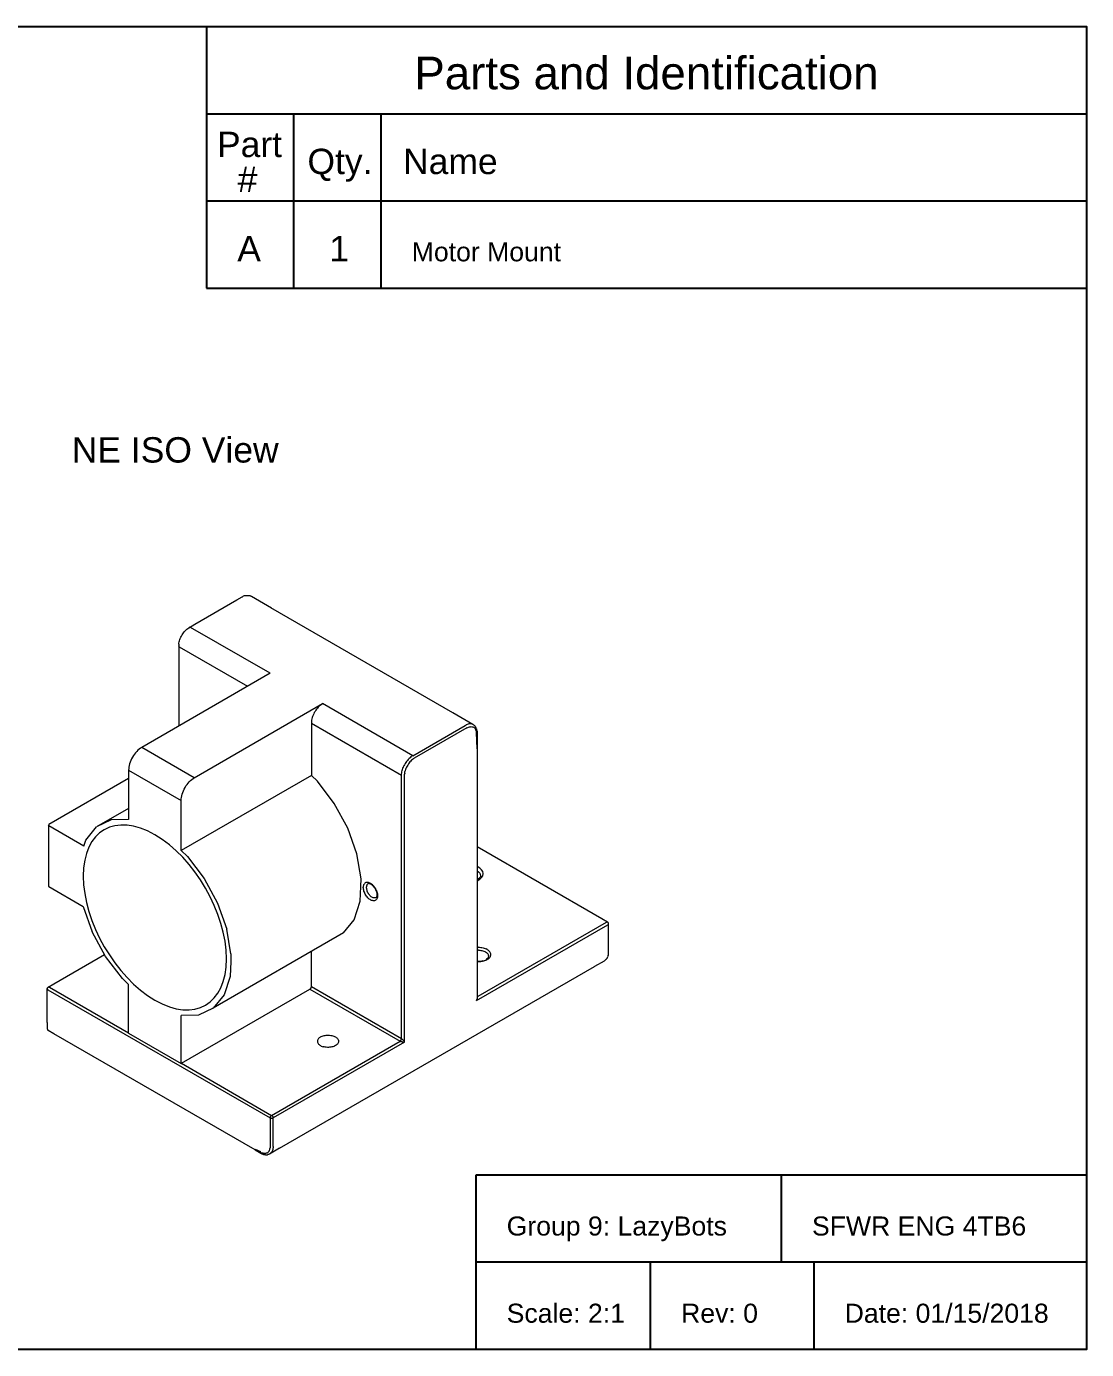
# Model space of a CAD drawing. Header units: inches. Extents: x 0 to 1256, y -61 to 0.
# Drawn here: x 679.9 to 728.5, y -60.7 to 0 of the extents above; entities that cross this region are included whole.
import ezdxf
from ezdxf.enums import TextEntityAlignment as Align

# ---------------------------------------------------------------- set-up
doc = ezdxf.new("R2010")
doc.units = ezdxf.units.IN
doc.header["$LTSCALE"] = 2
doc.header["$MEASUREMENT"] = 0
doc.styles.get("Standard").update_dxf_attribs({"font": 'arial.ttf'})

msp = doc.modelspace()

# ---------------------------------------------------------------- linework, layer by layer
for p, q in [((688.17479, -4), (728.53295, -4)), ((692.17479, -4), (692.17479, -12)), ((696.17479, -4), (696.17479, -12)), ((688.17479, -8), (728.53295, -8)), ((688.17479, -12), (728.53295, -12)), ((690.64895, -51.62736), (690.41273, -51.52389)), ((728.5276, -52.67723), (700.5276, -52.67723)), ((700.5276, -52.67723), (700.5276, -60.67722)), ((714.5276, -52.67723), (714.5276, -56.67723)), ((728.5276, -56.67723), (700.5276, -56.67723)), ((708.5267, -56.67723), (708.5267, -60.67722)), ((716.0267, -56.67723), (716.0267, -60.67722))]:
    msp.add_line(p, q)
at = {"linetype": 'Continuous', "lineweight": 0, "extrusion": (1.58018e-16, 0.816497, 0.57735)}
for p, q in [((690.00414, -26.0932), (690.04419, -26.09011)), ((690.04419, -26.09011), (690.05727, -26.08985)), ((690.05727, -26.08985), (690.09605, -26.09163)), ((687.63964, -27.41578), (689.56749, -26.30273)), ((689.56749, -26.30273), (689.8129, -26.16147)), ((689.8129, -26.16147), (689.82366, -26.1554)), ((689.82366, -26.1554), (689.86662, -26.13379)), ((689.90917, -26.11668), (689.86662, -26.13379)), ((689.95104, -26.10418), (689.90917, -26.11668)), ((689.96276, -26.10111), (689.95104, -26.10418)), ((689.96276, -26.10111), (690.00414, -26.0932)), ((690.09605, -26.09163), (690.13291, -26.0983)), ((690.13291, -26.0983), (690.1463, -26.10102)), ((690.1463, -26.10102), (690.18115, -26.11259)), ((690.20689, -26.12408), (690.18115, -26.11259)), ((690.23708, -26.14151), (690.20689, -26.12408)), ((691.16403, -26.67674), (690.23708, -26.14151)), ((699.46993, -31.47215), (691.13262, -26.65861)), ((687.02866, -27.95746), (687.05826, -27.90544)), ((687.05826, -27.90544), (687.09035, -27.85505)), ((687.09035, -27.85505), (687.12469, -27.80669)), ((687.12469, -27.80669), (687.16103, -27.76067)), ((687.16103, -27.76067), (687.1991, -27.71736)), ((687.1991, -27.71736), (687.23862, -27.67705)), ((687.23862, -27.67705), (687.27928, -27.64008)), ((687.27928, -27.64008), (687.32081, -27.6067)), ((687.32081, -27.6067), (687.36288, -27.57716)), ((687.36288, -27.57716), (687.3946, -27.55767)), ((687.3946, -27.55767), (687.63964, -27.41578)), ((687.3946, -27.55767), (687.40309, -27.55277)), ((687.41292, -27.5505), (687.40309, -27.55277)), ((687.4238, -27.55091), (687.41292, -27.5505)), ((687.43539, -27.55403), (687.4238, -27.55091)), ((687.44735, -27.55972), (687.43539, -27.55403)), ((691.09364, -29.66491), (687.44735, -27.55972)), ((686.90281, -28.40948), (686.90245, -28.71293)), ((686.90326, -28.3848), (686.90281, -28.40948)), ((686.90282, -28.41928), (686.90281, -28.40948)), ((686.90282, -28.41928), (686.90576, -28.42893)), ((686.90691, -28.33401), (686.90326, -28.3848)), ((686.90576, -28.42893), (686.91156, -28.43814)), ((686.90691, -28.33401), (686.91416, -28.28169)), ((686.92006, -28.44662), (686.91156, -28.43814)), ((686.91416, -28.28169), (686.92495, -28.22821)), ((686.93096, -28.45413), (686.92006, -28.44662)), ((686.92495, -28.22821), (686.93924, -28.17395)), ((686.93096, -28.45413), (690.06086, -30.26118)), ((686.93924, -28.17395), (686.9569, -28.11935)), ((686.9569, -28.11935), (686.97779, -28.06479)), ((686.97779, -28.06479), (687.00177, -28.0107)), ((687.00177, -28.0107), (687.02866, -27.95746)), ((686.90245, -28.71293), (686.90245, -32.08469)), ((691.09364, -29.66491), (685.21023, -33.0617)), ((687.62003, -34.453), (693.50345, -31.05621)), ((693.09433, -31.52485), (693.06877, -31.58158)), ((693.12294, -31.46907), (693.09433, -31.52485)), ((693.15435, -31.41466), (693.12294, -31.46907)), ((693.18835, -31.362), (693.15435, -31.41466)), ((693.2247, -31.3115), (693.18835, -31.362)), ((693.26309, -31.26352), (693.2247, -31.3115)), ((693.30328, -31.21841), (693.26309, -31.26352)), ((693.34493, -31.17651), (693.30328, -31.21841)), ((693.38776, -31.13815), (693.34493, -31.17651)), ((693.43146, -31.1036), (693.38776, -31.13815)), ((693.47568, -31.0731), (693.43146, -31.1036)), ((693.50345, -31.05621), (693.47568, -31.0731)), ((697.6374, -33.44295), (693.50345, -31.05621)), ((700.39693, -32.0073), (699.46993, -31.47215)), ((692.9878, -31.91814), (692.98706, -31.95062)), ((692.98706, -31.95062), (692.98706, -34.34847)), ((692.98706, -31.95062), (697.12101, -34.33736)), ((692.9921, -31.86459), (692.9878, -31.91814)), ((693.00018, -31.80946), (692.9921, -31.86459)), ((693.01198, -31.7532), (693.00018, -31.80946)), ((693.02744, -31.69617), (693.01198, -31.7532)), ((693.04641, -31.63881), (693.02744, -31.69617)), ((693.06877, -31.58158), (693.04641, -31.63881)), ((697.6374, -33.44295), (700.0472, -32.05165)), ((700.0472, -32.05165), (700.08984, -32.02908)), ((700.1322, -32.0107), (700.08984, -32.02908)), ((700.11606, -32.1709), (700.15735, -32.14927)), ((700.17398, -31.9967), (700.1322, -32.0107)), ((700.15735, -32.14927), (700.1983, -32.13222)), ((700.21488, -31.98716), (700.17398, -31.9967)), ((700.1983, -32.13222), (700.23853, -32.11993)), ((700.25464, -31.98211), (700.21488, -31.98716)), ((700.23853, -32.11993), (700.27772, -32.11247)), ((700.29297, -31.98162), (700.25464, -31.98211)), ((700.27772, -32.11247), (700.31554, -32.10991)), ((700.32963, -31.98568), (700.29297, -31.98162)), ((700.31554, -32.10991), (700.35165, -32.11228)), ((700.36437, -31.99426), (700.32963, -31.98568)), ((700.35165, -32.11228), (700.38575, -32.11958)), ((700.39693, -32.0073), (700.36437, -31.99426)), ((700.38575, -32.11958), (700.41756, -32.13171)), ((700.42713, -32.02474), (700.39693, -32.0073)), ((700.41756, -32.13171), (700.44679, -32.14858)), ((700.44263, -32.03589), (700.42713, -32.02474)), ((700.47081, -32.05916), (700.44263, -32.03589)), ((700.47319, -32.17007), (700.44679, -32.14858)), ((700.49594, -32.08682), (700.47081, -32.05916)), ((700.5049, -32.09694), (700.49594, -32.08682)), ((700.5049, -32.09694), (700.52665, -32.12864)), ((700.53302, -32.14019), (700.52665, -32.12864)), ((700.55122, -32.17548), (700.53302, -32.14019)), ((700.11606, -32.1709), (697.70625, -33.5622)), ((700.49657, -32.19594), (700.47319, -32.17007)), ((700.51667, -32.22604), (700.49657, -32.19594)), ((700.53337, -32.26007), (700.51667, -32.22604)), ((700.5465, -32.29774), (700.53337, -32.26007)), ((700.55597, -32.33872), (700.5465, -32.29774)), ((700.56595, -32.21442), (700.55122, -32.17548)), ((700.56168, -32.38271), (700.55597, -32.33872)), ((700.5921, -33.12341), (700.56168, -32.38271)), ((700.56921, -32.22624), (700.56595, -32.21442)), ((700.58021, -32.26794), (700.56921, -32.22624)), ((700.58757, -32.31267), (700.58021, -32.26794)), ((700.58757, -32.31267), (700.59128, -32.36006)), ((700.59128, -32.36006), (700.59174, -32.38463)), ((700.59174, -32.38463), (700.5921, -32.68525)), ((700.59174, -32.38463), (700.59174, -32.39444)), ((700.5921, -32.68525), (700.5921, -44.33538)), ((687.62003, -34.453), (685.21023, -33.0617)), ((697.18325, -34.01764), (697.20509, -33.96269)), ((697.20509, -33.96269), (697.2299, -33.90826)), ((697.25747, -33.85474), (697.2299, -33.90826)), ((697.28766, -33.80244), (697.25747, -33.85474)), ((697.32023, -33.7518), (697.28766, -33.80244)), ((697.35497, -33.7031), (697.32023, -33.7518)), ((697.34912, -33.97375), (697.32574, -34.02662)), ((697.37552, -33.92178), (697.34912, -33.97375)), ((697.39163, -33.65671), (697.35497, -33.7031)), ((697.40475, -33.87115), (697.37552, -33.92178)), ((697.42996, -33.61294), (697.39163, -33.65671)), ((697.43656, -33.8223), (697.40475, -33.87115)), ((697.46972, -33.57207), (697.42996, -33.61294)), ((697.47066, -33.77562), (697.43656, -33.8223)), ((697.51062, -33.53439), (697.46972, -33.57207)), ((697.50677, -33.73156), (697.47066, -33.77562)), ((697.54459, -33.69044), (697.50677, -33.73156)), ((697.5524, -33.50015), (697.51062, -33.53439)), ((697.58378, -33.65265), (697.54459, -33.69044)), ((697.59476, -33.46961), (697.5524, -33.50015)), ((697.62401, -33.61849), (697.58378, -33.65265)), ((697.6374, -33.44295), (697.59476, -33.46961)), ((697.66496, -33.58825), (697.62401, -33.61849)), ((697.70625, -33.5622), (697.66496, -33.58825)), ((684.60777, -34.48376), (680.95288, -36.59392)), ((684.60777, -34.10518), (687.01758, -35.49648)), ((684.60777, -34.10518), (684.60777, -36.37431)), ((692.98706, -34.34847), (687.01758, -37.79495)), ((693.27081, -34.61661), (692.98706, -34.34847)), ((697.12101, -34.33736), (697.12278, -34.28711)), ((697.12101, -46.4199), (697.12101, -34.33736)), ((697.12278, -34.28711), (697.12805, -34.23515)), ((697.12805, -34.23515), (697.13681, -34.18185)), ((697.13681, -34.18185), (697.149, -34.12759)), ((697.149, -34.12759), (697.1645, -34.07272)), ((697.1645, -34.07272), (697.18325, -34.01764)), ((697.25871, -34.33736), (697.26062, -34.28857)), ((697.25871, -46.57891), (697.25871, -34.33736)), ((697.26634, -34.23799), (697.26062, -34.28857)), ((697.26634, -34.23799), (697.27581, -34.18608)), ((697.27581, -34.18608), (697.28894, -34.13324)), ((697.30564, -34.07993), (697.28894, -34.13324)), ((697.32574, -34.02662), (697.30564, -34.07993)), ((694.0403, -35.63043), (693.27081, -34.61661)), ((687.01758, -37.79495), (687.01758, -35.49648)), ((694.65591, -36.76597), (694.0403, -35.63043)), ((684.60777, -35.86154), (683.13695, -36.71072)), ((683.81255, -36.38994), (683.13695, -36.71072)), ((684.60777, -36.37431), (683.81255, -36.38994)), ((680.92792, -36.6287), (680.92792, -39.41131)), ((682.55403, -37.58791), (680.95288, -36.66348)), ((682.64369, -37.31448), (683.13695, -36.71072)), ((695.07569, -37.94585), (694.65591, -36.76597)), ((682.55403, -37.58791), (682.64369, -37.31448)), ((706.31319, -40.92143), (700.5921, -37.61836)), ((687.01758, -37.79495), (687.30133, -38.06309)), ((687.30133, -38.06309), (688.07082, -39.07691)), ((695.27102, -39.08965), (695.07569, -37.94585)), ((688.07082, -39.07691), (688.68643, -40.21245)), ((695.22899, -40.11003), (695.25675, -39.43612)), ((695.25675, -39.43612), (695.27102, -39.08965)), ((695.37205, -39.44592), (695.37778, -39.40888)), ((695.37778, -39.40888), (695.38725, -39.37493)), ((695.38725, -39.37493), (695.40036, -39.34451)), ((695.41694, -39.31798), (695.40036, -39.34451)), ((695.43682, -39.2956), (695.41694, -39.31798)), ((695.45974, -39.27767), (695.43682, -39.2956)), ((695.48545, -39.26439), (695.45974, -39.27767)), ((695.51364, -39.25592), (695.48545, -39.26439)), ((695.51533, -39.41861), (695.50972, -39.45079)), ((695.54398, -39.25235), (695.51364, -39.25592)), ((695.52461, -39.3896), (695.51533, -39.41861)), ((695.53741, -39.36415), (695.52461, -39.3896)), ((695.55354, -39.34266), (695.53741, -39.36415)), ((695.57612, -39.25374), (695.54398, -39.25235)), ((695.55354, -39.34266), (695.57277, -39.32542)), ((695.59104, -39.31486), (695.57277, -39.32542)), ((695.60968, -39.26007), (695.57612, -39.25374)), ((695.59104, -39.31486), (695.60287, -39.31156)), ((695.61767, -39.30986), (695.60287, -39.31156)), ((695.64427, -39.27123), (695.60968, -39.26007)), ((695.62927, -39.31022), (695.61767, -39.30986)), ((695.65144, -39.31385), (695.62927, -39.31022)), ((695.71488, -39.30759), (695.64427, -39.27123)), ((695.66826, -39.3187), (695.65144, -39.31385)), ((695.69489, -39.32952), (695.66826, -39.3187)), ((695.71754, -39.34131), (695.69489, -39.32952)), ((695.75009, -39.33233), (695.71488, -39.30759)), ((695.74101, -39.35618), (695.71754, -39.34131)), ((695.74101, -39.35618), (695.76846, -39.37674)), ((695.78467, -39.3611), (695.75009, -39.33233)), ((695.76846, -39.37674), (695.79538, -39.40008)), ((695.81823, -39.39352), (695.78467, -39.3611)), ((695.82151, -39.42595), (695.79538, -39.40008)), ((695.85037, -39.42924), (695.81823, -39.39352)), ((695.84659, -39.45413), (695.82151, -39.42595)), ((695.88071, -39.46785), (695.85037, -39.42924)), ((680.95288, -39.44609), (682.52686, -40.35483)), ((695.37013, -39.48563), (695.37205, -39.44592)), ((695.37205, -39.52756), (695.37013, -39.48563)), ((695.37778, -39.57122), (695.37205, -39.52756)), ((695.38725, -39.6161), (695.37778, -39.57122)), ((695.40036, -39.66165), (695.38725, -39.6161)), ((695.41694, -39.70736), (695.40036, -39.66165)), ((695.43682, -39.75266), (695.41694, -39.70736)), ((695.45974, -39.79707), (695.43682, -39.75266)), ((695.48545, -39.84003), (695.45974, -39.79707)), ((695.51364, -39.88106), (695.48545, -39.84003)), ((695.50783, -39.48563), (695.50972, -39.45079)), ((695.50972, -39.52266), (695.50783, -39.48563)), ((695.50972, -39.52266), (695.51533, -39.56132)), ((695.54398, -39.91966), (695.51364, -39.88106)), ((695.51533, -39.56132), (695.52461, -39.60104)), ((695.52461, -39.60104), (695.53741, -39.64126)), ((695.53741, -39.64126), (695.55354, -39.68138)), ((695.57612, -39.95539), (695.54398, -39.91966)), ((695.55354, -39.68138), (695.57277, -39.72083)), ((695.57277, -39.72083), (695.59481, -39.75901)), ((695.60968, -39.9878), (695.57612, -39.95539)), ((695.59481, -39.75901), (695.61935, -39.79539)), ((695.64427, -40.01658), (695.60968, -39.9878)), ((695.64604, -39.82942), (695.61935, -39.79539)), ((695.67947, -40.04131), (695.64427, -40.01658)), ((695.67447, -39.8606), (695.64604, -39.82942)), ((695.70424, -39.8885), (695.67447, -39.8606)), ((695.67947, -40.04131), (695.71488, -40.06176)), ((695.7349, -39.9127), (695.70424, -39.8885)), ((695.76603, -39.93284), (695.7349, -39.9127)), ((695.79715, -39.94864), (695.76603, -39.93284)), ((695.82781, -39.95984), (695.79715, -39.94864)), ((695.85758, -39.96632), (695.82781, -39.95984)), ((695.8704, -39.48435), (695.84659, -39.45413)), ((695.88602, -39.96797), (695.85758, -39.96632)), ((695.8704, -39.48435), (695.89269, -39.5163)), ((695.88071, -39.46785), (695.9089, -39.50887)), ((695.9127, -39.96475), (695.88602, -39.96797)), ((695.91325, -39.5497), (695.89269, -39.5163)), ((695.9089, -39.50887), (695.93461, -39.55183)), ((695.93724, -39.95671), (695.9127, -39.96475)), ((695.91325, -39.5497), (695.93189, -39.58421)), ((695.93189, -39.58421), (695.94842, -39.6195)), ((695.95753, -39.59624), (695.93461, -39.55183)), ((695.95552, -39.94616), (695.93724, -39.95671)), ((695.94842, -39.6195), (695.96268, -39.6552)), ((695.96432, -39.93754), (695.95552, -39.94616)), ((695.95753, -39.59624), (695.97741, -39.64156)), ((695.97741, -40.03095), (695.95753, -40.0533)), ((695.96268, -39.6552), (695.97455, -39.69103)), ((695.97322, -39.92554), (695.96432, -39.93754)), ((695.97866, -39.91538), (695.97322, -39.92554)), ((695.97455, -39.69103), (695.9839, -39.7266)), ((695.97741, -39.64156), (695.994, -39.68725)), ((695.994, -40.00439), (695.97741, -40.03095)), ((695.98658, -39.89441), (695.97866, -39.91538)), ((695.9839, -39.7266), (695.99587, -39.82338)), ((695.9908, -39.87737), (695.98658, -39.89441)), ((695.99475, -39.8489), (695.9908, -39.87737)), ((695.994, -39.68725), (696.0071, -39.7328)), ((696.0071, -39.97397), (695.994, -40.00439)), ((695.99587, -39.82338), (695.99475, -39.8489)), ((696.0071, -39.7328), (696.01657, -39.77769)), ((696.01657, -39.94003), (696.0071, -39.97397)), ((696.01657, -39.77769), (696.0223, -39.82134)), ((696.0223, -39.90299), (696.01657, -39.94003)), ((696.0223, -39.82134), (696.02422, -39.86327)), ((696.02422, -39.86327), (696.0223, -39.90299)), ((682.52686, -40.35483), (682.9391, -41.51353)), ((688.68643, -40.21245), (689.10621, -41.39233)), ((694.95131, -40.96502), (695.2286, -40.11944)), ((695.2286, -40.11944), (695.22899, -40.11003)), ((695.75009, -40.07767), (695.71488, -40.06176)), ((695.78467, -40.08883), (695.75009, -40.07767)), ((695.81823, -40.09516), (695.78467, -40.08883)), ((695.85037, -40.09655), (695.81823, -40.09516)), ((695.88071, -40.09298), (695.85037, -40.09655)), ((695.9089, -40.08451), (695.88071, -40.09298)), ((695.93461, -40.07123), (695.9089, -40.08451)), ((695.95753, -40.0533), (695.93461, -40.07123)), ((694.45806, -41.56878), (694.95131, -40.96502)), ((700.5636, -44.67084), (706.58812, -41.19258)), ((700.63244, -44.47208), (706.51926, -41.07332)), ((706.572, -41.07127), (706.31319, -40.92143)), ((706.51926, -41.07332), (706.53122, -41.06763)), ((706.53122, -41.06763), (706.54281, -41.06451)), ((706.54281, -41.06451), (706.55369, -41.0641)), ((706.55369, -41.0641), (706.56352, -41.06637)), ((706.57731, -41.07471), (706.572, -41.07127)), ((706.58307, -41.08014), (706.57731, -41.07471)), ((706.59398, -41.09046), (706.58307, -41.08014)), ((706.58812, -41.19258), (706.59903, -41.18507)), ((706.60259, -41.10269), (706.59398, -41.09046)), ((706.59903, -41.18507), (706.60751, -41.17659)), ((706.60613, -41.10996), (706.60259, -41.10269)), ((706.61206, -41.12338), (706.60613, -41.10996)), ((706.60751, -41.17659), (706.61332, -41.16738)), ((706.61517, -41.13768), (706.61206, -41.12338)), ((706.61332, -41.16738), (706.61626, -41.15773)), ((706.61623, -41.14552), (706.61517, -41.13768)), ((706.61626, -41.14793), (706.61623, -41.14552)), ((706.61626, -41.15773), (706.61623, -41.14552)), ((706.61663, -41.31432), (706.61626, -41.14793)), ((706.61626, -41.15773), (706.61626, -41.14793)), ((706.61663, -41.31432), (706.61626, -41.15773)), ((683.55471, -42.64907), (682.9391, -41.51353)), ((694.45806, -41.56878), (688.48858, -45.01526)), ((689.30154, -42.53613), (689.10621, -41.39233)), ((706.61663, -42.17705), (706.61663, -41.31432)), ((692.98706, -44.03317), (692.98706, -42.41806)), ((700.6395, -42.22673), (700.5921, -42.22772)), ((700.60697, -42.3628), (700.5921, -42.36371)), ((700.65793, -42.36281), (700.60697, -42.3628)), ((700.6395, -42.22673), (700.69585, -42.2287)), ((700.65793, -42.36281), (700.7086, -42.36589)), ((700.69585, -42.2287), (700.75161, -42.23379)), ((700.7086, -42.36589), (700.75846, -42.372)), ((700.75161, -42.23379), (700.80626, -42.24197)), ((700.75846, -42.372), (700.80692, -42.38109)), ((700.80626, -42.24197), (700.85927, -42.25317)), ((700.80692, -42.38109), (700.85347, -42.39306)), ((700.85347, -42.39306), (700.89761, -42.40777)), ((700.85927, -42.25317), (700.91018, -42.26725)), ((700.89761, -42.40777), (700.93882, -42.42507)), ((700.91018, -42.26725), (700.95849, -42.28411)), ((700.93882, -42.42507), (700.9767, -42.44475)), ((700.95849, -42.28411), (701.00376, -42.30359)), ((700.9767, -42.44475), (701.01079, -42.46662)), ((701.04555, -42.3255), (701.00376, -42.30359)), ((701.01079, -42.46662), (701.04076, -42.49042)), ((701.04555, -42.3255), (701.0835, -42.34963)), ((701.0835, -42.34963), (701.11723, -42.37576)), ((701.14644, -42.40365), (701.11723, -42.37576)), ((701.17083, -42.43305), (701.14644, -42.40365)), ((701.19022, -42.46366), (701.17083, -42.43305)), ((701.20439, -42.49521), (701.19022, -42.46366)), ((706.61441, -42.5181), (706.61626, -42.46953)), ((706.61626, -42.46953), (706.61663, -42.17705)), ((681.18285, -43.90193), (683.50659, -42.56032)), ((684.3242, -43.66289), (683.55471, -42.64907)), ((689.28714, -42.88579), (689.25912, -43.56592)), ((689.30154, -42.53613), (689.28714, -42.88579)), ((700.62074, -42.8837), (700.5921, -42.88259)), ((700.59717, -42.90069), (700.5921, -42.90037)), ((700.65363, -42.90108), (700.59717, -42.90069)), ((700.66753, -42.88309), (700.62074, -42.8837)), ((700.70987, -42.89833), (700.65363, -42.90108)), ((700.71404, -42.88007), (700.66753, -42.88309)), ((700.7654, -42.89245), (700.70987, -42.89833)), ((700.7599, -42.87465), (700.71404, -42.88007)), ((700.80472, -42.86688), (700.7599, -42.87465)), ((700.81967, -42.88352), (700.7654, -42.89245)), ((700.84816, -42.85682), (700.80472, -42.86688)), ((700.87221, -42.8716), (700.81967, -42.88352)), ((700.84816, -42.85682), (700.88987, -42.84455)), ((700.92252, -42.85679), (700.87221, -42.8716)), ((700.88987, -42.84455), (700.92952, -42.83017)), ((700.9701, -42.83927), (700.92252, -42.85679)), ((700.92952, -42.83017), (700.99686, -42.79791)), ((701.01456, -42.81916), (700.9701, -42.83927)), ((701.02367, -42.78097), (700.99686, -42.79791)), ((701.05542, -42.79668), (701.01456, -42.81916)), ((701.07092, -42.74201), (701.02367, -42.78097)), ((701.04076, -42.49042), (701.06623, -42.5159)), ((701.09234, -42.77203), (701.05542, -42.79668)), ((701.08696, -42.54277), (701.06623, -42.5159)), ((701.08759, -42.72312), (701.07092, -42.74201)), ((701.10272, -42.57075), (701.08696, -42.54277)), ((701.11024, -42.68583), (701.08759, -42.72312)), ((701.12497, -42.74543), (701.09234, -42.77203)), ((701.1133, -42.59954), (701.10272, -42.57075)), ((701.11024, -42.68583), (701.11863, -42.6288)), ((701.1133, -42.59954), (701.11863, -42.6288)), ((701.15299, -42.71714), (701.12497, -42.74543)), ((701.17617, -42.68741), (701.15299, -42.71714)), ((701.17617, -42.68741), (701.19426, -42.65654)), ((701.19426, -42.65654), (701.20711, -42.6248)), ((701.21322, -42.5274), (701.20439, -42.49521)), ((701.20711, -42.6248), (701.21458, -42.5925)), ((701.21662, -42.55993), (701.21322, -42.5274)), ((701.21458, -42.5925), (701.21662, -42.55993)), ((705.98859, -43.09676), (706.42147, -42.84686)), ((706.45165, -42.82942), (706.42147, -42.84686)), ((706.48161, -42.80719), (706.45165, -42.82942)), ((706.48161, -42.80719), (706.50829, -42.78171)), ((706.51732, -42.7715), (706.50829, -42.78171)), ((706.51732, -42.7715), (706.54071, -42.74188)), ((706.54071, -42.74188), (706.5608, -42.70818)), ((706.5608, -42.70818), (706.56707, -42.69679)), ((706.56707, -42.69679), (706.58356, -42.65966)), ((706.5965, -42.61901), (706.58356, -42.65966)), ((706.5965, -42.61901), (706.59968, -42.60747)), ((706.59968, -42.60747), (706.60887, -42.5642)), ((706.60887, -42.5642), (706.61441, -42.5181)), ((684.60777, -43.93086), (684.3242, -43.66289)), ((689.25912, -43.56592), (688.98184, -44.4115)), ((691.52973, -51.44458), (705.97345, -43.10546)), ((705.97345, -43.10546), (705.97362, -43.10539)), ((705.97362, -43.10539), (705.98859, -43.09676)), ((680.87792, -44.25676), (680.87829, -44.12929)), ((680.87792, -45.67842), (680.87792, -44.25676)), ((680.87829, -44.12929), (680.87833, -44.12689)), ((680.87829, -44.13909), (680.88124, -44.14874)), ((680.87833, -44.12689), (680.87938, -44.11904)), ((680.87938, -44.11904), (680.88249, -44.10475)), ((680.88124, -44.14874), (680.88704, -44.15795)), ((680.88249, -44.10475), (680.88842, -44.09132)), ((680.89553, -44.16644), (680.88704, -44.15795)), ((680.89195, -44.08405), (680.88842, -44.09132)), ((680.89195, -44.08405), (680.90058, -44.07183)), ((680.90644, -44.17394), (680.89553, -44.16644)), ((680.90058, -44.07183), (680.91148, -44.06151)), ((680.90644, -44.17394), (691.09649, -50.05717)), ((680.91148, -44.06151), (680.91725, -44.05608)), ((680.91725, -44.05608), (680.92255, -44.05264)), ((680.92255, -44.05264), (681.18285, -43.90193)), ((680.93103, -44.04774), (680.94086, -44.04546)), ((680.95174, -44.04588), (680.94086, -44.04546)), ((680.96333, -44.049), (680.95174, -44.04588)), ((680.97529, -44.05469), (680.96333, -44.049)), ((680.97529, -44.05469), (684.60777, -46.1519)), ((684.60777, -46.16973), (684.60777, -43.93086)), ((687.03139, -47.55118), (692.91821, -44.15242)), ((692.91821, -44.15242), (692.92422, -44.14866)), ((692.91821, -44.15242), (697.05216, -46.53916)), ((692.92422, -44.14866), (692.93602, -44.13943)), ((692.93602, -44.13943), (692.9473, -44.12817)), ((692.9473, -44.12817), (692.9577, -44.11525)), ((692.9577, -44.11525), (692.96688, -44.10102)), ((692.96688, -44.10102), (692.97462, -44.08595)), ((692.97462, -44.08595), (692.9806, -44.07048)), ((692.9806, -44.07048), (692.98472, -44.05509)), ((692.98472, -44.05509), (692.9868, -44.04025)), ((692.9868, -44.04025), (692.98706, -44.03317)), ((692.98706, -44.03317), (697.12101, -46.4199)), ((688.98184, -44.4115), (688.48858, -45.01526)), ((700.5636, -44.67084), (700.57569, -44.6313)), ((700.57569, -44.6313), (700.5847, -44.59176)), ((700.59024, -44.55373), (700.5847, -44.59176)), ((700.59165, -44.53572), (700.59024, -44.55373)), ((700.5921, -44.33538), (700.59165, -44.53572)), ((700.5921, -44.47993), (700.59802, -44.4813)), ((700.59802, -44.4813), (700.6089, -44.48089)), ((700.6089, -44.48089), (700.62048, -44.47777)), ((700.62048, -44.47777), (700.63244, -44.47208)), ((687.81298, -45.33604), (687.01758, -45.35167)), ((687.01758, -47.56103), (687.01758, -45.35167)), ((688.48858, -45.01526), (687.81298, -45.33604)), ((680.87792, -45.67842), (680.87829, -45.96766)), ((680.87829, -45.96766), (680.87833, -45.97006)), ((680.87833, -45.97006), (680.87938, -45.97791)), ((680.87938, -45.97791), (680.88249, -45.9922)), ((680.88249, -45.9922), (680.88842, -46.00562)), ((680.88842, -46.00562), (680.89195, -46.0129)), ((680.89195, -46.0129), (680.90058, -46.02512)), ((680.91148, -46.03544), (680.90058, -46.02512)), ((680.91148, -46.03544), (680.91724, -46.04087)), ((680.92255, -46.04432), (680.91724, -46.04087)), ((681.18299, -46.1951), (680.92255, -46.04432)), ((690.41273, -51.52389), (681.18299, -46.1951)), ((684.60777, -46.16973), (687.01758, -47.56103)), ((691.16534, -49.93791), (697.05216, -46.53916)), ((697.25871, -46.57891), (691.23419, -50.05717)), ((693.26641, -46.49519), (693.26108, -46.52445)), ((693.26108, -46.52445), (693.26109, -46.55387)), ((693.26109, -46.55387), (693.26642, -46.58313)), ((693.27701, -46.46641), (693.26641, -46.49519)), ((693.26642, -46.58313), (693.27702, -46.61191)), ((693.29275, -46.43843), (693.27701, -46.46641)), ((693.27702, -46.61191), (693.29276, -46.63989)), ((693.31349, -46.41155), (693.29275, -46.43843)), ((693.29276, -46.63989), (693.31349, -46.66677)), ((693.31349, -46.41155), (693.33897, -46.38607)), ((693.31349, -46.66677), (693.33896, -46.69225)), ((693.33896, -46.69225), (693.36893, -46.71605)), ((693.36891, -46.36227), (693.33897, -46.38607)), ((693.40302, -46.3404), (693.36891, -46.36227)), ((693.36893, -46.71605), (693.40302, -46.73792)), ((693.40302, -46.3404), (693.4409, -46.32071)), ((693.4409, -46.32071), (693.48211, -46.30342)), ((693.48211, -46.30342), (693.52624, -46.28871)), ((693.52624, -46.28871), (693.57281, -46.27674)), ((693.57281, -46.27674), (693.62127, -46.26765)), ((693.62127, -46.26765), (693.67112, -46.26153)), ((693.67112, -46.26153), (693.7218, -46.25845)), ((693.7218, -46.25845), (693.77276, -46.25846)), ((693.77276, -46.25846), (693.82343, -46.26154)), ((693.82343, -46.26154), (693.87328, -46.26766)), ((693.87328, -46.26766), (693.92175, -46.27674)), ((693.92175, -46.27674), (693.9683, -46.28871)), ((693.9683, -46.28871), (694.01244, -46.30342)), ((694.01244, -46.30342), (694.05366, -46.32072)), ((694.05366, -46.32072), (694.09154, -46.3404)), ((694.09154, -46.3404), (694.12563, -46.36227)), ((694.12564, -46.71605), (694.09154, -46.73792)), ((694.12563, -46.36227), (694.15559, -46.38607)), ((694.15558, -46.69225), (694.12564, -46.71605)), ((694.18106, -46.66677), (694.15558, -46.69225)), ((694.15559, -46.38607), (694.18106, -46.41155)), ((694.18106, -46.41155), (694.2018, -46.43843)), ((694.2018, -46.63989), (694.18106, -46.66677)), ((694.2018, -46.43843), (694.21753, -46.46641)), ((694.21754, -46.61191), (694.2018, -46.63989)), ((694.21753, -46.46641), (694.22813, -46.49519)), ((694.22814, -46.58313), (694.21754, -46.61191)), ((694.22813, -46.49519), (694.23347, -46.52445)), ((694.23347, -46.55387), (694.22814, -46.58313)), ((694.23347, -46.52445), (694.23347, -46.55387)), ((697.05216, -46.53916), (697.06412, -46.53104)), ((697.05571, -46.54111), (697.05216, -46.53916)), ((697.05571, -46.54111), (697.05958, -46.54305)), ((697.05958, -46.54305), (697.06376, -46.54498)), ((697.06376, -46.54498), (697.06824, -46.54692)), ((697.06412, -46.53104), (697.0757, -46.52078)), ((697.06824, -46.54692), (697.07301, -46.54881)), ((697.07807, -46.55069), (697.07301, -46.54881)), ((697.0757, -46.52078), (697.08658, -46.50863)), ((697.08899, -46.55436), (697.07807, -46.55069)), ((697.08658, -46.50863), (697.09641, -46.495)), ((697.10088, -46.55789), (697.08899, -46.55436)), ((697.09641, -46.495), (697.1049, -46.4803)), ((697.11361, -46.56124), (697.10088, -46.55789)), ((697.1049, -46.4803), (697.11178, -46.46498)), ((697.11178, -46.46498), (697.11686, -46.44949)), ((697.12709, -46.56438), (697.11361, -46.56124)), ((697.11996, -46.43432), (697.11686, -46.44949)), ((697.12101, -46.4199), (697.11996, -46.43432)), ((697.12101, -46.4199), (697.12448, -46.422)), ((697.12448, -46.422), (697.12809, -46.42438)), ((697.14117, -46.56728), (697.12709, -46.56438)), ((697.13185, -46.42704), (697.12809, -46.42438)), ((697.13577, -46.42996), (697.13185, -46.42704)), ((697.13577, -46.42996), (697.1398, -46.43314)), ((697.14395, -46.43657), (697.1398, -46.43314)), ((697.15573, -46.56988), (697.14117, -46.56728)), ((697.14395, -46.43657), (697.15259, -46.4442)), ((697.15259, -46.4442), (697.16159, -46.45274)), ((697.15573, -46.56988), (697.17061, -46.57221)), ((697.16159, -46.45274), (697.17086, -46.46208)), ((697.17061, -46.57221), (697.20078, -46.57588)), ((697.17086, -46.46208), (697.18032, -46.47219)), ((697.18032, -46.47219), (697.18987, -46.48293)), ((697.1994, -46.49424), (697.18987, -46.48293)), ((697.20886, -46.50597), (697.1994, -46.49424)), ((697.20078, -46.57588), (697.23052, -46.57816)), ((697.22712, -46.53026), (697.20886, -46.50597)), ((697.24396, -46.55487), (697.22712, -46.53026)), ((697.25871, -46.57891), (697.23052, -46.57816)), ((697.25871, -46.57891), (697.24396, -46.55487)), ((693.40302, -46.73792), (693.4409, -46.7576)), ((693.4409, -46.7576), (693.48211, -46.7749)), ((693.48211, -46.7749), (693.52625, -46.78961)), ((693.5728, -46.80158), (693.52625, -46.78961)), ((693.62128, -46.81066), (693.5728, -46.80158)), ((693.67112, -46.81678), (693.62128, -46.81066)), ((693.7218, -46.81986), (693.67112, -46.81678)), ((693.77275, -46.81986), (693.7218, -46.81986)), ((693.82343, -46.81679), (693.77275, -46.81986)), ((693.87328, -46.81067), (693.82343, -46.81679)), ((693.92174, -46.80158), (693.87328, -46.81067)), ((693.96831, -46.7896), (693.92174, -46.80158)), ((694.01244, -46.7749), (693.96831, -46.7896)), ((694.05366, -46.75761), (694.01244, -46.7749)), ((694.09154, -46.73792), (694.05366, -46.75761)), ((687.01758, -47.56103), (687.02539, -47.55494)), ((687.02539, -47.55494), (687.03139, -47.55118)), ((687.03139, -47.55118), (691.16534, -49.93791)), ((691.09649, -50.05717), (691.09753, -50.04275)), ((691.09649, -50.05717), (691.09649, -51.36897)), ((691.09649, -50.05717), (691.10949, -50.06347)), ((691.10064, -50.02758), (691.09753, -50.04275)), ((691.10571, -50.01209), (691.10064, -50.02758)), ((691.10571, -50.01209), (691.11259, -49.99677)), ((691.10949, -50.06347), (691.12419, -50.06837)), ((691.12108, -49.98207), (691.11259, -49.99677)), ((691.12108, -49.98207), (691.13091, -49.96844)), ((691.14014, -50.07172), (691.12419, -50.06837)), ((691.14179, -49.9563), (691.13091, -49.96844)), ((691.14014, -50.07172), (691.15685, -50.07342)), ((691.15338, -49.94603), (691.14179, -49.9563)), ((691.16534, -49.93791), (691.15338, -49.94603)), ((691.15685, -50.07342), (691.17383, -50.07342)), ((691.16534, -49.93791), (691.1773, -49.94603)), ((691.17383, -50.07342), (691.19054, -50.07172)), ((691.1773, -49.94603), (691.18889, -49.9563)), ((691.18889, -49.9563), (691.19976, -49.96844)), ((691.19054, -50.07172), (691.20649, -50.06837)), ((691.2096, -49.98207), (691.19976, -49.96844)), ((691.22119, -50.06347), (691.20649, -50.06837)), ((691.21808, -49.99677), (691.2096, -49.98207)), ((691.21808, -49.99677), (691.22497, -50.01209)), ((691.23419, -50.05717), (691.22119, -50.06347)), ((691.22497, -50.01209), (691.23004, -50.02758)), ((691.23004, -50.02758), (691.23314, -50.04275)), ((691.23419, -50.05717), (691.23314, -50.04275)), ((691.23419, -51.36897), (691.23419, -50.05717)), ((690.41273, -51.52389), (690.67355, -51.67405)), ((691.02945, -51.60231), (691.04957, -51.57222)), ((691.04957, -51.57222), (691.06627, -51.53819)), ((691.06627, -51.53819), (691.0794, -51.50052)), ((691.52973, -51.44458), (691.06754, -51.71146)), ((691.0794, -51.50052), (691.08887, -51.45954)), ((691.09458, -51.41555), (691.08887, -51.45954)), ((691.09649, -51.36897), (691.09458, -51.41555)), ((691.20621, -51.54643), (691.1907, -51.58338)), ((691.21839, -51.50623), (691.20621, -51.54643)), ((691.22715, -51.46305), (691.21839, -51.50623)), ((691.23243, -51.41718), (691.22715, -51.46305)), ((691.23419, -51.36897), (691.23243, -51.41718)), ((690.64895, -51.62736), (690.69024, -51.64899)), ((690.67355, -51.67405), (690.66506, -51.66916)), ((690.67355, -51.67405), (690.70582, -51.69149)), ((690.73119, -51.66603), (690.69024, -51.64899)), ((690.70582, -51.69149), (690.74861, -51.71086)), ((690.77143, -51.67833), (690.73119, -51.66603)), ((690.79086, -51.72568), (690.74861, -51.71086)), ((690.81062, -51.68579), (690.77143, -51.67833)), ((690.79086, -51.72568), (690.8023, -51.72867)), ((690.8023, -51.72867), (690.84424, -51.73898)), ((690.84843, -51.68834), (690.81062, -51.68579)), ((690.84424, -51.73898), (690.885, -51.74448)), ((690.88455, -51.68598), (690.84843, -51.68834)), ((690.91865, -51.67868), (690.88455, -51.68598)), ((690.89789, -51.74473), (690.885, -51.74448)), ((690.89789, -51.74473), (690.93754, -51.7454)), ((690.95045, -51.66655), (690.91865, -51.67868)), ((690.93754, -51.7454), (690.97539, -51.74117)), ((690.97968, -51.64967), (690.95045, -51.66655)), ((690.98869, -51.73847), (690.97539, -51.74117)), ((690.97968, -51.64967), (691.00609, -51.62819)), ((691.02467, -51.72933), (690.98869, -51.73847)), ((691.00609, -51.62819), (691.02945, -51.60231)), ((691.0583, -51.71535), (691.02467, -51.72933)), ((691.06754, -51.71146), (691.0583, -51.71535)), ((691.12531, -51.67234), (691.09772, -51.69401)), ((691.12531, -51.67234), (691.15011, -51.64654)), ((691.15011, -51.64654), (691.17195, -51.61682)), ((691.1907, -51.58338), (691.17195, -51.61682))]:
    msp.add_line(p, q, dxfattribs=at)
msp.add_lwpolyline([(633.0267, 0), (728.53295, 0), (728.53295, -60.67722), (633.0267, -60.67722)], close=True)
msp.add_lwpolyline([(688.17479, 0), (688.17479, -12)])
at = {"linetype": 'Continuous', "lineweight": 0}
for centre, major_axis, start_param, end_param in [((685.21023, -33.75735), (-0.426, -0.73785), -2.35619449, -0.78539816), ((700.16158, -38.85269), (0.70492, 0), -0.91380265, 0.91380265), ((681.01312, -39.41131), (-0.0852, 0), 0, 0.78539816)]:
    msp.add_ellipse(centre, major_axis=major_axis, ratio=0.57735027, start_param=start_param, end_param=end_param, dxfattribs=at)
at = {"linetype": 'Continuous', "lineweight": 0, "extrusion": (-4.46966e-16, -1.1885e-17, -1)}
msp.add_ellipse((687.62003, -35.14866), major_axis=(0.426, 0.73785), ratio=0.57735027, start_param=-2.35619449, end_param=-0.78539816, dxfattribs=at)
at = {"linetype": 'Continuous', "lineweight": 0, "extrusion": (1.65116e-16, 1.72974e-16, -1)}
msp.add_ellipse((685.81268, -40.86059), major_axis=(2.32236, -4.02244), ratio=0.57735027, start_param=-5.49778714, end_param=0.78539816, dxfattribs=at)
at = {"linetype": 'Continuous', "lineweight": 0, "extrusion": (-6.54731e-17, -3.33067e-16, -1)}
msp.add_ellipse((681.01312, -36.6287), major_axis=(-0.0852, 0), ratio=0.57735027, start_param=-0.78539816, end_param=0.78539816, dxfattribs=at)
at = {"linetype": 'Continuous', "lineweight": 0, "extrusion": (-2.48416e-16, 1.40485e-32, -1)}
msp.add_ellipse((700.16158, -38.95207), major_axis=(0.5832, 0), ratio=0.57735027, start_param=-0.74039902, end_param=0, dxfattribs=at)
at = {"linetype": 'Continuous', "lineweight": 0}
msp.add_open_spline([(700.74479, -38.95207), (700.74479, -38.97079), (700.74049, -38.98992), (700.71586, -39.03822), (700.6914, -39.06834), (700.63628, -39.1116), (700.61546, -39.12543), (700.5921, -39.13846)], degree=3, knots=[0.785398163, 0.785398163, 0.785398163, 0.785398163, 1.071739479, 1.071739479, 1.419680624, 1.419680624, 1.587974816, 1.587974816, 1.587974816, 1.587974816], dxfattribs=at)

# ---------------------------------------------------------------- texts
msp.add_text('Parts and Identification', height=1.4981879).set_placement((708.35387, -3.33288), align=Align.BOTTOM_CENTER)
for s, height, p in [('Part', 1.163935, (688.66122, -5.99162)), ('Qty.', 1.163935, (692.80739, -6.77084)), ('Name', 1.163935, (697.19252, -6.77084)), ('#', 1.16393, (689.6068, -7.59185)), ('A', 1.16393, (689.59037, -10.77084)), ('1', 1.16393, (693.81113, -10.77084)), ('Motor Mount', 0.8729512, (697.59037, -10.77084)), ('NE ISO View', 1.163935, (682, -20)), ('Group 9: LazyBots', 0.8729512, (701.94318, -55.44807)), ('SFWR ENG 4TB6', 0.8729512, (715.94318, -55.44807)), ('Scale: 2:1', 0.872951, (701.94318, -59.44807)), ('Rev: 0', 0.872951, (709.94228, -59.44807)), ('Date: 01/15/2018', 0.8729512, (717.44228, -59.44807))]:
    msp.add_text(s, height=height).set_placement(p)

doc.saveas('drawing.dxf')
